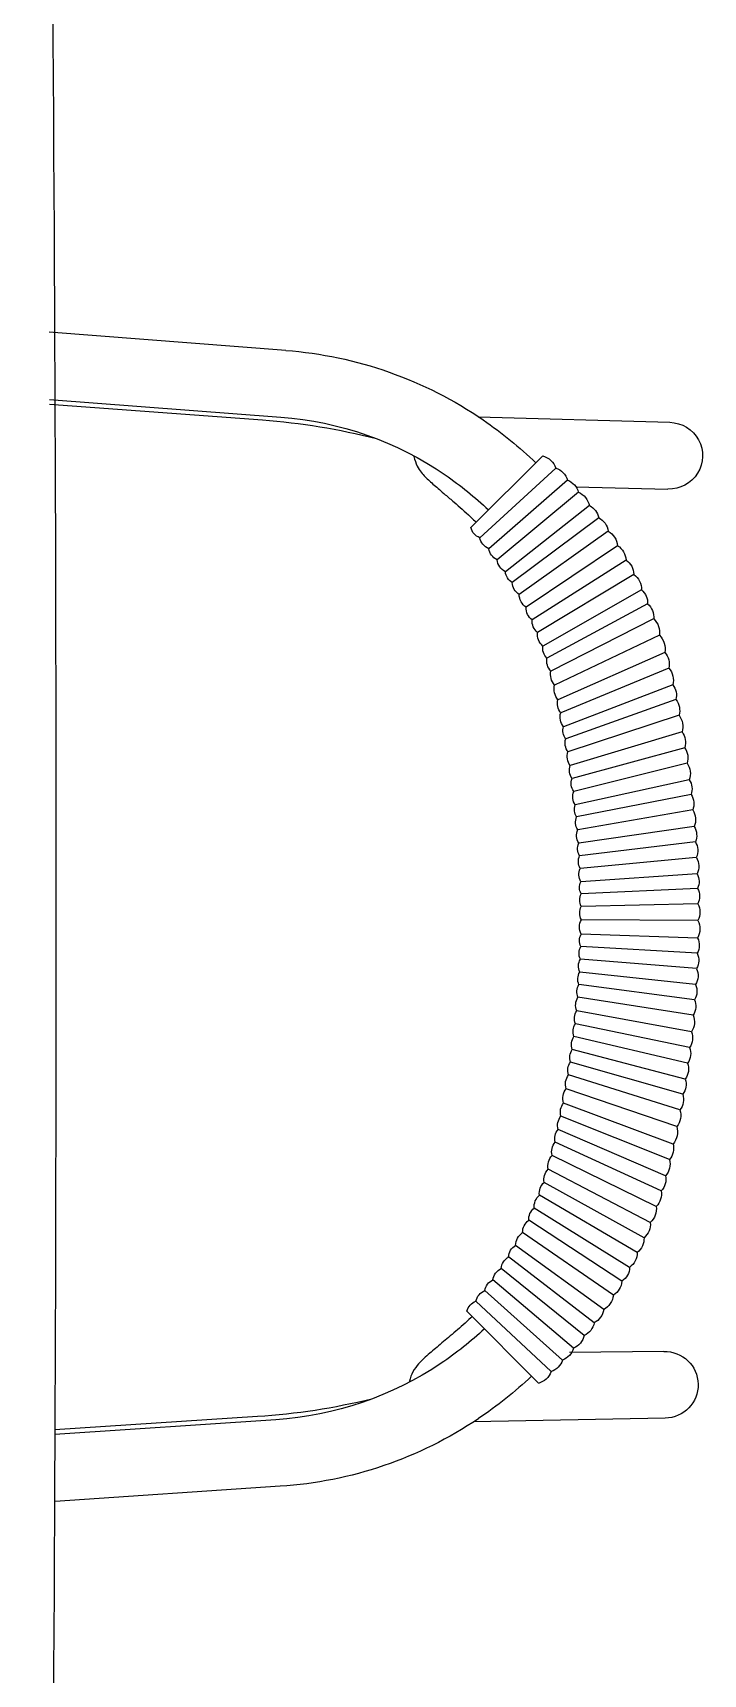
# Model space of a CAD drawing. Header units: millimetres. Extents: x 699029 to 727993, y 4486031 to 4516039.
# Drawn here: x 725586.4 to 725615, y 4490133 to 4490203 of the extents above; entities that cross this region are included whole.
import ezdxf

# ---------------------------------------------------------------- set-up
doc = ezdxf.new("R2010")
doc.units = ezdxf.units.MM
doc.layers.add('A-TEFRIS', color=251, linetype='Continuous')

# ---------------------------------------------------------------- blocks, each defined once
blk = doc.blocks.new('ERT')
at = {"layer": 'A-TEFRIS'}
for p, q in [((14993.162, -10002.075), (15003.255, -10001.303)), ((15003.235, -10004.164), (14993.375, -10004.918)), ((15003.233, -10004.362), (14994.16, -10005.04)), ((14984.947, -10004.903), (14976.776, -10005.144)), ((14982.188, -10006.577), (14985.267, -10009.634)), ((14981.144, -10007.611), (14984.502, -10010.537)), ((14981.642, -10007.097), (14984.884, -10010.068)), ((14980.785, -10007.895), (14976.859, -10007.992)), ((14980.68, -10008.128), (14984.149, -10011.006)), ((14980.207, -10008.7), (14983.794, -10011.52)), ((14979.411, -10009.786), (14983.204, -10012.489)), ((14979.812, -10009.218), (14983.499, -10011.984)), ((14979.007, -10010.409), (14982.911, -10013.039)), ((14978.645, -10011.021), (14982.652, -10013.577)), ((14978.314, -10011.632), (14982.42, -10014.111)), ((14977.988, -10012.297), (14982.195, -10014.69)), ((14977.724, -10012.891), (14982.018, -10015.204)), ((14977.467, -10013.534), (14981.849, -10015.759)), ((14977.22, -10014.23), (14981.693, -10016.356)), ((14976.993, -10014.966), (14981.55, -10016.982)), ((14976.817, -10015.633), (14981.431, -10017.54)), ((14976.652, -10016.349), (14981.313, -10018.134)), ((14976.518, -10016.976), (14981.217, -10018.654)), ((14976.386, -10017.644), (14981.122, -10019.206)), ((14976.256, -10018.357), (14981.03, -10019.793)), ((14976.144, -10019.029), (14980.95, -10020.346)), ((14976.044, -10019.694), (14980.878, -10020.893)), ((14975.948, -10020.403), (14980.81, -10021.475)), ((14975.802, -10021.688), (14980.707, -10022.528)), ((14975.872, -10021.025), (14980.757, -10021.985)), ((14975.738, -10022.395), (14980.661, -10023.106)), ((14975.688, -10023.05), (14980.626, -10023.641)), ((14975.647, -10023.711), (14980.598, -10024.181)), ((14975.614, -10024.416), (14980.575, -10024.757)), ((14975.595, -10025.035), (14980.561, -10025.262)), ((14975.583, -10025.695), (14980.553, -10025.8)), ((14975.581, -10026.399), (14980.552, -10026.375)), ((14975.591, -10027.155), (14980.559, -10026.989)), ((14975.609, -10027.8), (14980.573, -10027.518)), ((14975.637, -10028.46), (14980.593, -10028.057)), ((14975.676, -10029.138), (14980.621, -10028.61)), ((14975.723, -10029.784), (14980.655, -10029.138)), ((14975.78, -10030.445), (14980.696, -10029.678)), ((14975.852, -10031.152), (14980.747, -10030.256)), ((14975.932, -10031.829), (14980.804, -10030.811)), ((14976.019, -10032.492), (14980.867, -10031.355)), ((14976.12, -10033.173), (14980.939, -10031.914)), ((14976.226, -10033.823), (14981.015, -10032.448)), ((14976.344, -10034.488), (14981.1, -10032.996)), ((14976.481, -10035.199), (14981.199, -10033.583)), ((14976.638, -10035.943), (14981.312, -10034.198)), ((14976.79, -10036.611), (14981.422, -10034.751)), ((14976.958, -10037.297), (14981.543, -10035.322)), ((14977.143, -10037.947), (14981.666, -10035.868)), ((14977.356, -10038.604), (14981.801, -10036.428)), ((14977.612, -10039.297), (14981.965, -10037.023)), ((14977.879, -10039.943), (14982.142, -10037.58)), ((14978.17, -10040.572), (14982.339, -10038.126)), ((14978.493, -10041.207), (14982.564, -10038.679)), ((14978.824, -10041.801), (14982.798, -10039.199)), ((14979.186, -10042.394), (14983.058, -10039.721)), ((14979.597, -10043.012), (14983.358, -10040.269)), ((14980.001, -10043.569), (14983.656, -10040.765)), ((14980.43, -10044.116), (14983.976, -10041.255)), ((14980.892, -10044.66), (14984.325, -10041.745)), ((14981.353, -10045.161), (14984.675, -10042.2)), ((14981.842, -10045.655), (14985.051, -10042.65)), ((14982.38, -10046.156), (14985.437, -10043.079)), ((14977.037, -10044.793), (14981.058, -10044.845)), ((14994.365, -10047.577), (15003.014, -10048.14)), ((14976.981, -10047.642), (14985.154, -10047.804)), ((14993.582, -10047.708), (15003.013, -10048.344)), ((14993.397, -10050.552), (15003.004, -10051.194))]:
    blk.add_line(p, q, dxfattribs=at)
for centre, radius, start, end in [((14994.437, -10019.128), 17.1, 94.27715, 124.55326), ((14994.976, -10019.91), 18.05, 124.55326, 133.76985), ((14994.437, -10019.128), 14.25, 94.27715, 124.55326), ((14982.414, -10007.362), 0.816, 106.06416, 161.06416), ((14981.41, -10008.315), 0.753, 110.63533, 165.63533), ((14981.887, -10007.832), 0.775, 108.39618, 163.39618), ((14994.976, -10019.91), 15.2, 124.55326, 133.48714), ((14980.993, -10008.869), 0.804, 112.9171, 167.9171), ((14980.507, -10009.339), 0.706, 115.12987, 170.12987), ((14979.807, -10010.485), 0.804, 119.54944, 174.54944), ((14980.157, -10009.888), 0.753, 117.26786, 172.26786), ((14984.659, -10009.483), 0.627, 291.08926, 346.08926), ((14994.976, -10019.91), 14.462, 133.06727, 133.4149), ((14979.413, -10011.063), 0.77, 121.85596, 176.85596), ((14984.242, -10009.935), 0.655, 293.32147, 348.32147), ((14979.066, -10011.644), 0.752, 124.08671, 179.08671), ((14983.477, -10010.922), 0.677, 297.85211, 352.85211), ((14983.875, -10010.433), 0.635, 295.56765, 350.56765), ((14978.79, -10012.278), 0.802, 126.36494, 181.36494), ((14983.202, -10011.469), 0.594, 300.06557, 355.06557), ((14978.427, -10012.847), 0.704, 128.57235, 183.57235), ((14982.529, -10012.482), 0.675, 304.48034, 359.48034), ((14982.867, -10011.953), 0.633, 302.20224, 357.20224), ((14978.213, -10013.459), 0.75, 130.70319, 185.70319), ((14982.265, -10013.059), 0.646, 306.78122, 1.78122), ((14978.012, -10014.119), 0.8, 132.97506, 187.97506), ((14982.023, -10013.621), 0.631, 309.0044, 4.0044), ((14977.814, -10014.816), 0.834, 135.37036, 190.37036), ((14981.613, -10014.777), 0.589, 313.46848, 8.46848), ((14981.752, -10014.185), 0.672, 311.27269, 6.27269), ((14977.546, -10015.469), 0.747, 137.68801, 192.68801), ((14981.401, -10015.32), 0.627, 315.586, 10.586), ((14977.422, -10016.149), 0.795, 139.54745, 194.54745), ((14981.198, -10015.907), 0.668, 317.84147, 12.84147), ((14977.188, -10016.791), 0.695, 140.45429, 195.45429), ((14981.021, -10016.532), 0.695, 319.64422, 14.64422), ((14977.094, -10017.438), 0.738, 141.28534, 196.28534), ((14980.954, -10017.147), 0.618, 320.47338, 15.47338), ((14977.005, -10018.125), 0.784, 142.16828, 197.16828), ((14980.766, -10018.302), 0.572, 322.02169, 17.02169), ((14980.802, -10017.724), 0.656, 321.26194, 16.26194), ((14976.846, -10018.8), 0.738, 143.05115, 198.05115), ((14980.639, -10018.839), 0.607, 322.75109, 17.75109), ((14976.733, -10019.458), 0.728, 143.90175, 198.90175), ((14980.512, -10019.41), 0.644, 323.52512, 18.52512), ((14976.677, -10020.141), 0.775, 144.77405, 199.77405), ((14980.458, -10019.993), 0.605, 324.29823, 19.29823), ((14976.507, -10020.786), 0.678, 145.61719, 200.61719), ((14980.285, -10021.119), 0.635, 325.80464, 20.80464), ((14980.389, -10020.551), 0.597, 325.04231, 20.04231), ((14976.449, -10022.103), 0.769, 147.29402, 202.29402), ((14976.474, -10021.424), 0.722, 146.42938, 201.42938), ((14980.294, -10021.679), 0.555, 326.54088, 21.54088), ((14976.342, -10022.77), 0.711, 148.15264, 203.15264), ((14980.21, -10022.209), 0.59, 327.24955, 22.24955), ((14976.302, -10023.419), 0.717, 148.98138, 203.98138), ((14980.129, -10022.773), 0.628, 328.00349, 23.00349), ((14976.308, -10024.095), 0.765, 149.84098, 204.84098), ((14980.093, -10023.884), 0.585, 329.47361, 24.47361), ((14980.13, -10023.34), 0.581, 328.75176, 23.75176), ((14976.199, -10024.744), 0.67, 150.6735, 205.6735), ((14980.033, -10024.447), 0.624, 330.22205, 25.22205), ((14976.223, -10025.376), 0.715, 151.47717, 206.47717), ((14980.083, -10024.996), 0.547, 330.94669, 25.94669), ((14976.259, -10026.049), 0.763, 152.33452, 207.33452), ((14980.001, -10026.087), 0.622, 332.39204, 27.39204), ((14980.04, -10025.524), 0.583, 331.64606, 26.64606), ((14976.312, -10026.768), 0.818, 153.25204, 208.25204), ((14979.966, -10026.689), 0.665, 333.18887, 28.18887), ((14976.22, -10027.46), 0.699, 154.13246, 209.13246), ((14980.058, -10027.267), 0.573, 333.95493, 28.95493), ((14976.257, -10028.103), 0.715, 154.95304, 209.95304), ((14980.066, -10027.807), 0.584, 334.67048, 29.67048), ((14976.308, -10028.762), 0.735, 155.79443, 210.79443), ((14980.076, -10028.36), 0.6, 335.40286, 30.40286), ((14980.131, -10028.906), 0.573, 336.12868, 31.12868), ((14976.321, -10029.416), 0.702, 156.62804, 211.62804), ((14980.156, -10029.448), 0.587, 336.84648, 31.84648), ((14976.387, -10030.06), 0.718, 157.45209, 212.45209), ((14980.167, -10030.017), 0.628, 337.59842, 32.59842), ((14976.495, -10030.729), 0.769, 158.3149, 213.3149), ((14980.243, -10030.588), 0.604, 338.36103, 33.36103), ((14976.543, -10031.414), 0.739, 159.18944, 214.18944), ((14980.314, -10031.143), 0.592, 339.10146, 34.10146), ((14980.366, -10031.703), 0.61, 339.8458, 34.8458), ((14976.612, -10032.076), 0.724, 160.03797, 215.03797), ((14980.464, -10032.254), 0.585, 340.58536, 35.58536), ((14976.724, -10032.736), 0.745, 160.8903, 215.8903), ((14980.532, -10032.804), 0.6, 341.31867, 36.31867), ((14976.797, -10033.396), 0.713, 161.73646, 216.73646), ((14980.586, -10033.385), 0.644, 342.08886, 37.08886), ((14980.665, -10033.999), 0.677, 342.90666, 37.90666), ((14976.923, -10034.042), 0.731, 162.57467, 217.57467), ((14980.835, -10034.58), 0.611, 343.70389, 38.70389), ((14977.096, -10034.711), 0.784, 163.45413, 218.45413), ((14980.935, -10035.153), 0.631, 344.4727, 39.4727), ((14977.274, -10035.421), 0.823, 164.38685, 219.38685), ((14981.08, -10035.713), 0.606, 345.23851, 40.23851), ((14977.356, -10036.131), 0.742, 165.29499, 220.29499), ((14981.196, -10036.277), 0.624, 346.04043, 41.04043), ((14977.533, -10036.792), 0.765, 166.31659, 221.31659), ((14981.311, -10036.883), 0.668, 347.88699, 42.88699), ((14981.519, -10037.472), 0.633, 350.15241, 45.15241), ((14977.675, -10037.445), 0.731, 168.31681, 223.31681), ((14981.716, -10038.042), 0.629, 352.34859, 47.34859), ((14977.88, -10038.071), 0.748, 170.48545, 225.48545), ((14981.92, -10038.618), 0.646, 354.56801, 49.56801), ((14978.149, -10038.705), 0.8, 172.75475, 227.75475), ((14982.182, -10039.164), 0.617, 356.76788, 51.76788), ((14982.426, -10039.71), 0.632, 358.94243, 53.94243), ((14978.365, -10039.363), 0.757, 175.03645, 230.03645), ((14982.682, -10040.283), 0.675, 1.21792, 56.21792), ((14978.629, -10039.979), 0.751, 177.24619, 232.24619), ((14978.941, -10040.579), 0.771, 179.47716, 234.47716), ((14983.03, -10040.803), 0.627, 3.48544, 58.48544), ((14979.228, -10041.185), 0.736, 181.68642, 236.68642), ((14983.345, -10041.318), 0.634, 5.68078, 60.68078), ((14983.68, -10041.835), 0.651, 7.9178, 62.9178), ((14979.575, -10041.75), 0.752, 183.8682, 238.8682), ((14984.063, -10042.309), 0.622, 10.13305, 65.13305), ((14979.985, -10042.308), 0.804, 186.1491, 241.1491), ((14984.43, -10042.786), 0.635, 12.32076, 67.32076), ((14984.832, -10043.235), 0.624, 14.51321, 69.51321), ((14980.335, -10042.902), 0.746, 188.41995, 243.41995), ((14995.038, -10032.7), 14.462, 227.18166, 227.48704), ((14980.741, -10043.431), 0.753, 190.61648, 245.61648), ((14995.038, -10032.7), 15.2, 227.06717, 236.00105), ((14981.184, -10043.944), 0.773, 192.85266, 247.85266), ((14981.604, -10044.469), 0.737, 195.06513, 250.06513), ((14982.071, -10044.938), 0.752, 197.24811, 252.24811), ((14994.507, -10033.488), 14.25, 236.00105, 266.27715), ((14982.593, -10045.389), 0.797, 199.51878, 254.51878), ((14995.038, -10032.7), 18.05, 226.78446, 236.00105), ((14994.507, -10033.488), 17.1, 236.00105, 266.27715)]:
    blk.add_arc(centre, radius, start, end, dxfattribs=at)
for centre, major_axis, ratio, start_param, end_param in [((14976.818, -10006.568), (1.439, 0.042), 0.990062, 1.570796, 4.712389), ((14996.254, -10033.082), (-0.136, 28.12), 0.999391, 0.069771, 0.24536), ((14977.009, -10046.218), (-1.439, 0.028), 0.990062, -1.570796, 1.570796), ((14996.189, -10019.517), (-0.136, 28.12), 0.999391, 2.896233, 3.071822)]:
    blk.add_ellipse(centre, major_axis=major_axis, ratio=ratio, start_param=start_param, end_param=end_param, dxfattribs=at)
for points, knots in [([(14987.7, -10006.571), (14987.697, -10006.584), (14987.695, -10006.596), (14987.663, -10006.753), (14987.612, -10006.892), (14987.498, -10007.112), (14987.438, -10007.199), (14987.324, -10007.347), (14987.269, -10007.408), (14987.096, -10007.588), (14986.974, -10007.698), (14986.692, -10007.945), (14986.532, -10008.081), (14986.238, -10008.332), (14986.112, -10008.44), (14985.761, -10008.745), (14985.521, -10008.957), (14985.223, -10009.231), (14985.161, -10009.288), (14985.101, -10009.345)], [2.813943, 2.813943, 2.813943, 2.813943, 2.855966, 2.855966, 3.345502, 3.345502, 3.775495, 3.775495, 4.215043, 4.215043, 5.154967, 5.154967, 6.068794, 6.068794, 6.674163, 6.674163, 7.695187, 7.695187, 7.958077, 7.958077, 7.958077, 7.958077]), ([(14985.265, -10043.361), (14985.481, -10043.559), (14985.703, -10043.755), (14986.119, -10044.116), (14986.319, -10044.284), (14986.692, -10044.596), (14986.865, -10044.74), (14987.198, -10045.027), (14987.344, -10045.153), (14987.575, -10045.417), (14987.66, -10045.527), (14987.797, -10045.784), (14987.852, -10045.923), (14987.886, -10046.081), (14987.888, -10046.095), (14987.891, -10046.109)], [0, 0, 0, 0, 0.924472, 0.924472, 1.834443, 1.834443, 2.81164, 2.81164, 4.008692, 4.008692, 4.601246, 4.601246, 5.094374, 5.094374, 5.140563, 5.140563, 5.140563, 5.140563])]:
    blk.add_open_spline(points, degree=3, knots=knots, dxfattribs=at)
blk = doc.blocks.new('MASA111')
at = {"layer": 'A-TEFRIS'}
blk.add_lwpolyline([(15003.951, -10129.504, -0.009662), (15003.951, -9922.512, -23.5)], format="xyb", dxfattribs=at)
at = {"color": 6, "lineweight": 53}
blk.add_blockref('ERT', (0, 0), dxfattribs=at)
blk = doc.blocks.new('DFGNHNBG')
at = {"color": 6, "lineweight": 53}
blk.add_blockref('MASA111', (2293.153, -118.264), dxfattribs=at)

msp = doc.modelspace()

# ---------------------------------------------------------------- block references
at = {"color": 6, "lineweight": 53, "xscale": -1}
msp.add_blockref('DFGNHNBG', (742883.55, 4500309.816), dxfattribs=at)

doc.saveas('drawing.dxf')
